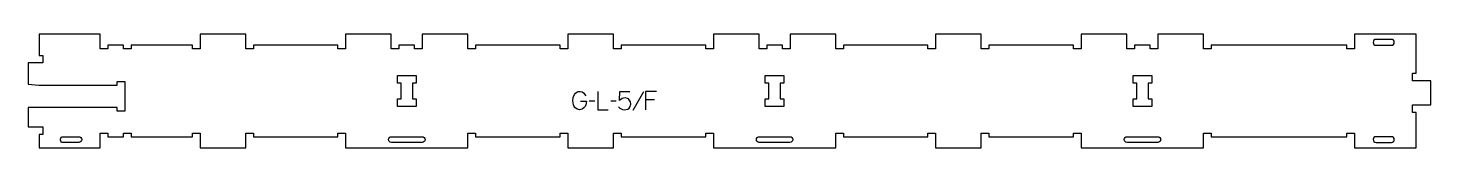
# Model space of a CAD drawing. Header units: millimetres. Extents: x -1155 to 1133, y -92 to 93.
import ezdxf

# ---------------------------------------------------------------- set-up
doc = ezdxf.new("R2010")
doc.units = ezdxf.units.MM
for name, color, linetype, true_color in [('1_ANYTOOL_1MMDEEP_LABELS_S', 2, 'Continuous', 0xffff00), ('3_ANYTOOL_CUTTHROUGH_INSID', 4, 'Continuous', 0x00ffff), ('4_ANYTOOL_CUTTHROUGH_OUTSI', 5, 'Continuous', 0x0000ff)]:
    doc.layers.add(name, color=color, linetype=linetype, true_color=true_color)

msp = doc.modelspace()

# ---------------------------------------------------------------- linework, layer by layer
at = {"layer": '1_ANYTOOL_1MMDEEP_LABELS_S'}
for p, q in [((-231, -16.1), (-239.8, -16.2)), ((-196.1, -16.1), (-204.9, -16.2)), ((-151.5, -0.5), (-168.7, -31.2)), ((-133.4, -14), (-147.9, -14))]:
    msp.add_line(p, q, dxfattribs=at)
for points in [[(-253.9, -16.2), (-244.1, -16.2), (-245.2, -22.2), (-246.3, -24.5), (-247.9, -26.5), (-251.5, -29.1), (-255.5, -30), (-257.6, -29.8), (-259.5, -29.2), (-263.1, -26.5), (-264.6, -24.5), (-265.7, -22), (-266.6, -15.5), (-265.9, -10.2), (-263.9, -5.1), (-262.3, -2.8), (-260.3, -1.3), (-257.8, -0.3), (-254.9, 0), (-251.6, -0.6), (-249, -2.3), (-245.3, -7.4)], [(-225.9, 0), (-225.9, -30), (-208.8, -30)], [(-191.9, -25.2), (-190.1, -27.3), (-188, -28.8), (-185.6, -29.7), (-182.9, -30), (-177.1, -29), (-174.8, -27.4), (-173, -24.7), (-172.3, -22.7), (-172.1, -20.8), (-172.7, -16.9), (-174.5, -13.6), (-175.8, -12.4), (-177.4, -11.4), (-181.4, -10.7), (-184.1, -11), (-186.4, -11.9), (-190.7, -15), (-189.9, 0), (-173.7, 0)], [(-130.2, 0), (-147.9, 0), (-147.9, -30)]]:
    msp.add_lwpolyline(points, dxfattribs=at)
at = {"layer": '3_ANYTOOL_CUTTHROUGH_INSID'}
for points in [[(1068.6, 84.9), (1043.6, 84.9, 1), (1043.6, 75.4), (1068.6, 75.4, 1)], [(-1072.5, -83.6), (-1098.3, -83.6), (-1099, -83.6), (-1099.8, -83.3), (-1100.5, -82.8), (-1101.7, -81.4), (-1102.2, -79.7), (-1102.2, -78), (-1101.7, -76.3), (-1100.5, -75), (-1099.8, -74.5), (-1099, -74.2), (-1098.3, -74.1), (-1072.5, -74.1, -1)], [(-512.5, -83.6), (-562.5, -83.6, -1), (-562.5, -74.1), (-512.5, -74.1, -1)], [(87.5, -83.6), (37.5, -83.6, -1), (37.5, -74.1), (87.5, -74.1, -1)], [(687.5, -83.6), (637.5, -83.6, -1), (637.5, -74.1), (687.5, -74.1, -1)], [(1068.6, -83.6, 1), (1068.6, -74.1), (1043.6, -74.1, 1), (1043.6, -83.6)]]:
    msp.add_lwpolyline(points, format="xyb", close=True, dxfattribs=at)
for points in [[(-528.3, 13.4), (-528.3, -12.1), (-522.3, -12.1), (-522.3, -24.6), (-552.8, -24.6), (-552.8, -12.1), (-546.8, -12.1), (-546.8, 13.4), (-552.8, 13.4), (-552.8, 25.9), (-522.3, 25.9), (-522.3, 13.4)], [(71.7, 13.4), (71.7, -12.1), (77.7, -12.1), (77.7, -24.6), (47.2, -24.6), (47.2, -12.1), (53.2, -12.1), (53.2, 13.4), (47.2, 13.4), (47.2, 25.9), (77.7, 25.9), (77.7, 13.4)], [(671.7, 13.4), (671.7, -12.1), (677.7, -12.1), (677.7, -24.6), (647.2, -24.6), (647.2, -12.1), (653.2, -12.1), (653.2, 13.4), (647.2, 13.4), (647.2, 25.9), (677.7, 25.9), (677.7, 13.4)]]:
    msp.add_lwpolyline(points, close=True, dxfattribs=at)
at = {"layer": '4_ANYTOOL_CUTTHROUGH_OUTSI'}
msp.add_lwpolyline([(-1137.3, 93.4), (-1137.3, 58.9), (-1131.5, 58.9, -0.414214), (-1131.3, 58.6), (-1131.3, 46.6, -0.414214), (-1131.5, 46.4), (-1155.3, 46.4), (-1155.3, 11.8), (-1137.5, 9.9), (-1009.8, 9.9), (-1009.8, 15.7, -0.414214), (-1009.5, 15.9), (-997.5, 15.9, -0.414214), (-997.3, 15.7), (-997.3, -32.3, -0.414214), (-997.5, -32.6), (-1009.5, -32.6, -0.414214), (-1009.8, -32.3), (-1009.8, -26.6), (-1155.3, -26.6), (-1155.3, -58.1), (-1131.5, -58.1, -0.414214), (-1131.3, -58.4), (-1131.3, -70.4, -0.414214), (-1131.5, -70.6), (-1137.3, -70.6), (-1137.3, -92.1), (-1037.8, -92.1), (-1037.8, -68.4, -0.414214), (-1037.5, -68.1), (-1025.5, -68.1, -0.414214), (-1025.3, -68.4), (-1025.3, -74.1), (-999.8, -74.1), (-999.8, -68.4, -0.414214), (-999.5, -68.1), (-987.5, -68.1, -0.414214), (-987.3, -68.4), (-987.3, -74.1), (-887.3, -74.1), (-887.3, -68.4, -0.414214), (-887, -68.1), (-875, -68.1, -0.414214), (-874.8, -68.4), (-874.8, -92.1), (-800.3, -92.1), (-800.3, -68.4, -0.414214), (-800, -68.1), (-788, -68.1, -0.414214), (-787.8, -68.4), (-787.8, -74.1), (-649.8, -74.1), (-649.8, -68.4, -0.414214), (-649.5, -68.1), (-637.5, -68.1, -0.414214), (-637.3, -68.4), (-637.3, -92.1), (-437.8, -92.1), (-437.8, -68.4, -0.414214), (-437.5, -68.1), (-425.5, -68.1, -0.414214), (-425.3, -68.4), (-425.3, -74.1), (-287.3, -74.1), (-287.3, -68.4, -0.414214), (-287, -68.1), (-275, -68.1, -0.414214), (-274.8, -68.4), (-274.8, -92.1), (-200.3, -92.1), (-200.3, -68.4, -0.414214), (-200, -68.1), (-188, -68.1, -0.414214), (-187.8, -68.4), (-187.8, -74.1), (-49.8, -74.1), (-49.8, -68.4, -0.414214), (-49.5, -68.1), (-37.5, -68.1, -0.414214), (-37.3, -68.4), (-37.3, -92.1), (162.2, -92.1), (162.2, -68.4, -0.414214), (162.5, -68.1), (174.5, -68.1, -0.414214), (174.7, -68.4), (174.7, -74.1), (312.7, -74.1), (312.7, -68.4, -0.414214), (313, -68.1), (325, -68.1, -0.414214), (325.2, -68.4), (325.2, -92.1), (399.7, -92.1), (399.7, -68.4, -0.414214), (400, -68.1), (412, -68.1, -0.414214), (412.2, -68.4), (412.2, -74.1), (550.2, -74.1), (550.2, -68.4, -0.414214), (550.5, -68.1), (562.5, -68.1, -0.414214), (562.7, -68.4), (562.7, -92.1), (762.2, -92.1), (762.2, -68.4, -0.414214), (762.5, -68.1), (774.5, -68.1, -0.414214), (774.7, -68.4), (774.7, -74.1), (996.1, -74.1), (996.1, -68.4, -0.414214), (996.3, -68.1), (1008.3, -68.1, -0.414214), (1008.6, -68.4), (1008.6, -92.1), (1108.8, -92.1), (1108.8, -34.5), (1103.1, -34.5, -0.414214), (1102.8, -34.3), (1102.8, -22.3, -0.414214), (1103.1, -22), (1133.1, -22), (1133.1, 17.5), (1103.1, 17.5, -0.414214), (1102.8, 17.7), (1102.8, 29.7, -0.414214), (1103.1, 30), (1108.8, 30), (1108.8, 93.4), (1008.6, 93.4), (1008.6, 69.6, -0.414214), (1008.3, 69.4), (996.3, 69.4, -0.414214), (996.1, 69.6), (996.1, 75.4), (774.7, 75.4), (774.7, 69.6, -0.414214), (774.5, 69.4), (762.5, 69.4, -0.414214), (762.2, 69.6), (762.2, 93.4), (687.7, 93.4), (687.7, 69.6, -0.414214), (687.5, 69.4), (675.5, 69.4, -0.414214), (675.2, 69.6), (675.2, 75.4), (649.7, 75.4), (649.7, 69.6, -0.414214), (649.5, 69.4), (637.5, 69.4, -0.414214), (637.2, 69.6), (637.2, 93.4), (562.7, 93.4), (562.7, 69.6, -0.414214), (562.5, 69.4), (550.5, 69.4, -0.414214), (550.2, 69.6), (550.2, 75.4), (412.2, 75.4), (412.2, 69.6, -0.414214), (412, 69.4), (400, 69.4, -0.414214), (399.7, 69.6), (399.7, 93.4), (325.2, 93.4), (325.2, 69.6, -0.414214), (325, 69.4), (313, 69.4, -0.414214), (312.7, 69.6), (312.7, 75.4), (174.7, 75.4), (174.7, 69.6, -0.414214), (174.5, 69.4), (162.5, 69.4, -0.414214), (162.2, 69.6), (162.2, 93.4), (87.7, 93.4), (87.7, 69.6, -0.414214), (87.5, 69.4), (75.5, 69.4, -0.414214), (75.2, 69.6), (75.2, 75.4), (49.7, 75.4), (49.7, 69.6, -0.414214), (49.5, 69.4), (37.5, 69.4, -0.414214), (37.2, 69.6), (37.2, 93.4), (-37.3, 93.4), (-37.3, 69.6, -0.414214), (-37.5, 69.4), (-49.5, 69.4, -0.414214), (-49.8, 69.6), (-49.8, 75.4), (-187.8, 75.4), (-187.8, 69.6, -0.414214), (-188, 69.4), (-200, 69.4, -0.414214), (-200.3, 69.6), (-200.3, 93.4), (-274.8, 93.4), (-274.8, 69.6, -0.414214), (-275, 69.4), (-287, 69.4, -0.414214), (-287.3, 69.6), (-287.3, 75.4), (-425.3, 75.4), (-425.3, 69.6, -0.414214), (-425.5, 69.4), (-437.5, 69.4, -0.414214), (-437.8, 69.6), (-437.8, 93.4), (-512.3, 93.4), (-512.3, 69.6, -0.414214), (-512.5, 69.4), (-524.5, 69.4, -0.414214), (-524.8, 69.6), (-524.8, 75.4), (-550.3, 75.4), (-550.3, 69.6, -0.414214), (-550.5, 69.4), (-562.5, 69.4, -0.414214), (-562.8, 69.6), (-562.8, 93.4), (-637.3, 93.4), (-637.3, 69.6, -0.414214), (-637.5, 69.4), (-649.5, 69.4, -0.414214), (-649.8, 69.6), (-649.8, 75.4), (-787.8, 75.4), (-787.8, 69.6, -0.414214), (-788, 69.4), (-800, 69.4, -0.414214), (-800.3, 69.6), (-800.3, 93.4), (-874.8, 93.4), (-874.8, 69.6, -0.414214), (-875, 69.4), (-887, 69.4, -0.414214), (-887.3, 69.6), (-887.3, 75.4), (-987.3, 75.4), (-987.3, 69.6, -0.414214), (-987.5, 69.4), (-999.5, 69.4, -0.414214), (-999.8, 69.6), (-999.8, 75.4), (-1025.3, 75.4), (-1025.3, 69.6, -0.414214), (-1025.5, 69.4), (-1037.5, 69.4, -0.414214), (-1037.8, 69.6), (-1037.8, 93.4)], format="xyb", close=True, dxfattribs=at)

doc.saveas('drawing.dxf')
